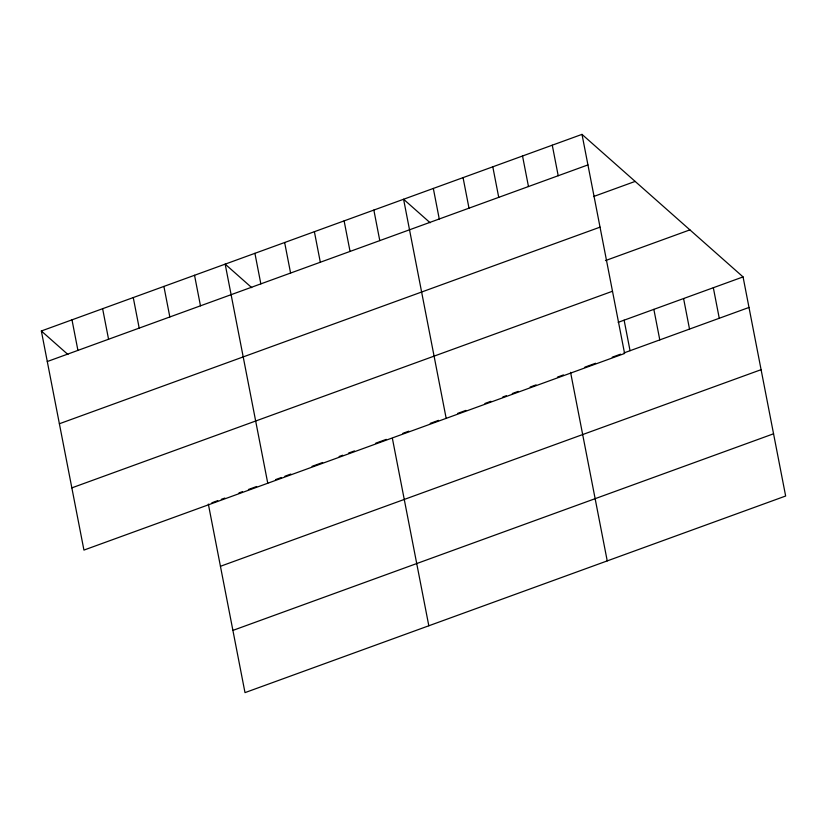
<?xml version="1.0" encoding="UTF-8"?>
<svg xmlns="http://www.w3.org/2000/svg" width="827" height="827" viewBox="0 0 827 827"><rect width="100%" height="100%" fill="white"/><g stroke="black" fill="none" stroke-linecap="round" stroke-linejoin="round"><path stroke-width="1.24" d="M582.001 134.377L624.592 353.48L83.941 550.089L41.35 330.986L582.001 134.377L743.059 276.911L785.65 496.014L244.999 692.623L208.342 504.067M47.284 361.533L587.945 164.914M593.528 196.547L635.157 181.413M59.379 423.755L600.04 227.146M605.457 260.588L689.914 229.875M71.846 487.868L612.497 291.249M618.172 322.334L743.059 276.911M211.877 502.785L217.77 500.635M221.305 499.353L224.841 498.071M238.982 492.923L242.518 491.641M248.41 489.501L256.659 486.503M275.505 479.639L281.397 477.499M284.933 476.218L290.825 474.067M312.037 466.356L322.644 462.5M339.142 456.504L342.678 455.222M348.57 453.072L354.463 450.932M375.665 443.22L386.271 439.364M402.873 433.327L408.817 431.167M430.226 423.383L438.558 420.354M457.589 413.428L465.911 410.399M484.942 403.483L490.887 401.322M502.785 396.991L506.351 395.699M512.295 393.538L518.25 391.367M530.138 387.046L536.092 384.886M557.501 377.102L563.445 374.931M584.854 367.147L595.564 363.26M612.207 357.202L620.539 354.173M624.106 352.871L748.993 307.458M220.437 566.288L761.088 369.679M232.904 630.401L773.555 433.793M430.164 222.773L403.586 199.255L446.177 418.359M251.749 287.651L225.171 264.133L267.762 483.237M41.35 330.986L67.928 354.504M713.329 287.724L719.263 318.271M683.588 298.537L689.522 329.084M653.857 309.35L659.791 339.897M624.116 320.163L630.05 350.71M552.271 145.19L558.204 175.737M570.578 372.336L607.235 560.902M522.53 156.003L528.474 186.551M492.799 166.816L498.733 197.364M463.058 177.629L469.002 208.177M433.327 188.442L439.261 218.99M373.856 210.068L379.789 240.616M392.401 438.444L428.82 625.781M344.115 220.881L350.059 251.429M314.384 231.694L320.318 262.242M284.643 242.507L290.587 273.055M254.912 253.32L260.846 283.868M194.531 275.277L200.475 305.825M163.901 286.421L169.835 316.968M133.261 297.565L139.194 328.102M102.62 308.698L108.564 339.246M71.99 319.842L77.924 350.39"/></g></svg>
